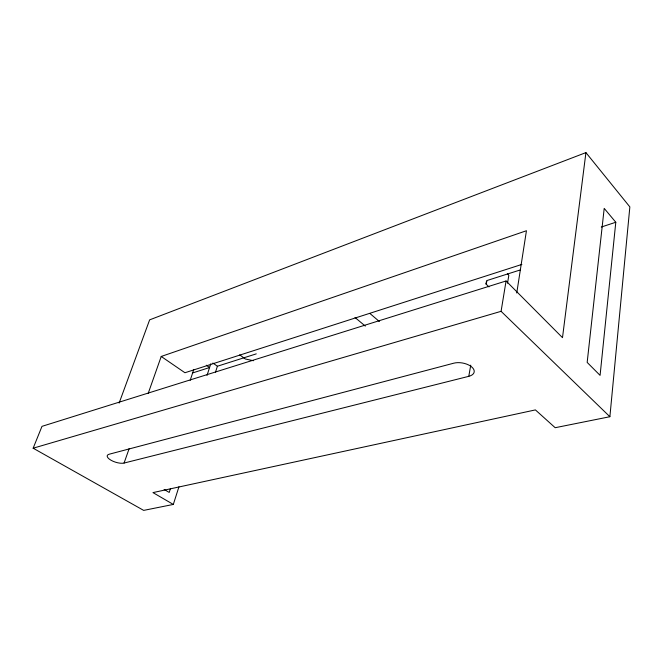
<?xml version="1.0" encoding="UTF-8"?>
<svg xmlns="http://www.w3.org/2000/svg" width="663" height="663" viewBox="0 0 663 663"><rect width="100%" height="100%" fill="white"/><g stroke="black" fill="none" stroke-linecap="round" stroke-linejoin="round"><path stroke-width="0.99" d="M178.944 486.791L173.316 504.435L152.962 492.601L535.406 409.908L555.18 427.71L609.885 416.72L629.85 206.906L585.926 152.606L149.631 319.864L119.116 403.087M615.794 222.254L600.081 375.374L587.169 362.412L604.2 208.381L615.794 222.254L601.291 227.036M585.926 152.606L562.497 337.658L506.068 280.971L41.984 426.35L33.15 448.205L143.672 510.394L173.316 504.435M516.75 292.988L526.447 230.724L161.217 356.462L148.214 393.341M609.885 416.72L501.087 311.32L506.068 280.971M507.526 283.192L508.828 275.236L507.386 273.769M468.782 376.327A13.02 6.829 10.1 0 0 471.807 367.037A13.02 6.829 10.1 0 0 453.757 363.191L109.122 454.238A9.862 3.721 17.8 0 0 110.829 460.13A9.862 3.721 17.8 0 0 124.072 463.047L468.782 376.327L470.747 365.164M488.962 286.897L486.012 284.004L486.543 280.996M486.012 284.004L487.114 280.482L520.356 269.916M215.516 372.117L217.398 366.233L256.274 353.86M170.482 488.49L169.214 492.427L164.126 489.443M207.03 375.399L210.768 363.821M190.182 380.338L193.737 369.614M124.072 463.047L129.194 448.503M521.88 264.421L184.936 372.739L161.217 356.462M192.345 373.029L209.574 367.534L206.292 365.23M33.15 448.205L501.087 311.32M253.399 360.73L245.368 358.998L239.699 354.854M212.881 363.034L217.398 366.233M355.02 317.486L365.305 326.105M369.979 313.524L379.369 321.53"/></g></svg>
